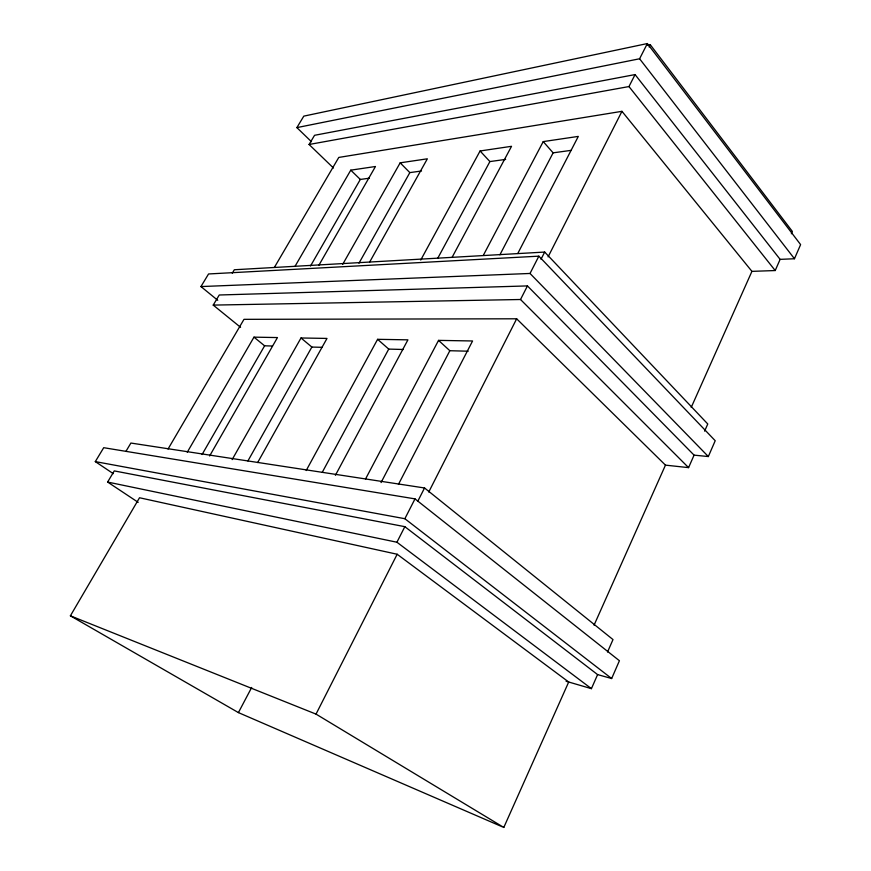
<?xml version="1.0" encoding="UTF-8"?>
<svg xmlns="http://www.w3.org/2000/svg" width="871" height="871" viewBox="0 0 871 871"><rect width="100%" height="100%" fill="white"/><g stroke="black" fill="none" stroke-linecap="round" stroke-linejoin="round"><path stroke-width="1.31" d="M138.195 502.349L107.623 482.055L114.275 470.906L404.841 526.672L597.604 674.6L611.66 678.531L619.412 660.73L414.999 498.876L103.714 447.694L95.309 461.608L113.295 473.661M240.581 327.322L213.221 305.1L219.252 294.997L527.445 285.917L694.067 455.141L708.33 456.546L715.211 440.726L538.855 256.161L208.561 273.962L200.951 286.57L217.75 300.299M333.473 168.016L309.074 144.488L314.562 135.299L635.068 74.579L780.122 259.362L794.461 258.752L800.612 244.609L647.36 43.55L303.805 116.137L296.88 127.612L311.48 141.733M566.096 681.253L591.42 688.656L597.604 674.6M607.523 652.031L612.999 639.575L424.547 487.978L130.9 443.045L126.066 451.145M168.027 449.066L243.989 319.33L516.666 318.797L665.466 465.136L688.58 467.629L694.067 455.141M704.617 431.145L707.764 423.981L544.68 252.067L234.321 269.76L232.274 273.189M274.43 267.332L338.786 157.433L621.959 111.325L751.934 271.36L775.212 270.543L780.122 259.362M791.369 233.776L792.381 231.468L650.278 44.715L647.61 45.281M503.797 827.45L568.698 682.015L397.165 554.25L139.512 497.755L70.388 615.819L238.414 712.598L503.797 827.45L316.031 714.111L70.388 615.819M594.044 625.204L665.466 465.136M691.226 407.41L751.934 271.36M316.031 714.111L397.165 554.25M428.75 492.028L516.666 318.797M548.088 256.88L621.959 111.325M107.623 482.055L396.926 542.23L404.841 526.672M417.808 501.206L424.547 487.978M213.221 305.1L520.52 299.504L527.445 285.917M541.011 259.286L544.68 252.067M309.074 144.488L628.971 86.556L635.068 74.579M649.113 47.001L650.278 44.715M95.309 461.608L404.863 518.713L414.999 498.876M200.951 286.57L530.025 273.461L538.855 256.161M296.88 127.612L639.597 58.771L647.36 43.55M398.428 484.418L472.572 340.975L438.549 340.376L365.515 479.05M517.81 253.45L578.311 136.399L543.232 141.603L483.481 255.051M381.041 482.578L449.85 350.719L468.206 351.209M499.9 254.811L553.118 152.839L571.322 150.335M238.414 712.598L251.686 687.459M335.389 475.316L407.922 339.842L377.6 339.32L306.2 470.525M452.027 257.468L511.549 146.306L480.084 150.977L420.737 260.048M322.226 472.387L388.738 349.097L403.284 349.489M437.83 258.099L489.905 161.571L505.659 159.393M257.653 462.555L326.995 338.427L301.007 337.981L232.143 459.616M369.652 262.084L427.356 158.805L400.17 162.833L342.662 264.414M247.908 460.944L311.862 347.061L322.303 347.333M358.961 263.216L409.838 172.61L421.52 170.999M209.628 455.958L277.457 337.567L253.973 337.153L187.265 452.223M318.797 265.426L375.466 166.503L350.773 170.161L294.964 266.439M202.072 454.52L264.61 345.809L272.481 346.016M310.512 266.003L360.311 179.448L369.435 178.185M396.926 542.23L591.42 688.656M404.863 518.713L611.66 678.531M253.973 337.153L264.61 345.809M301.007 337.981L311.862 347.061M377.6 339.32L388.738 349.097M438.549 340.376L449.85 350.719M350.773 170.161L360.311 179.448M520.52 299.504L688.58 467.629M400.17 162.833L409.838 172.61M530.025 273.461L708.33 456.546M480.084 150.977L489.905 161.571M543.232 141.603L553.118 152.839M628.971 86.556L775.212 270.543M639.597 58.771L794.461 258.752"/></g></svg>
